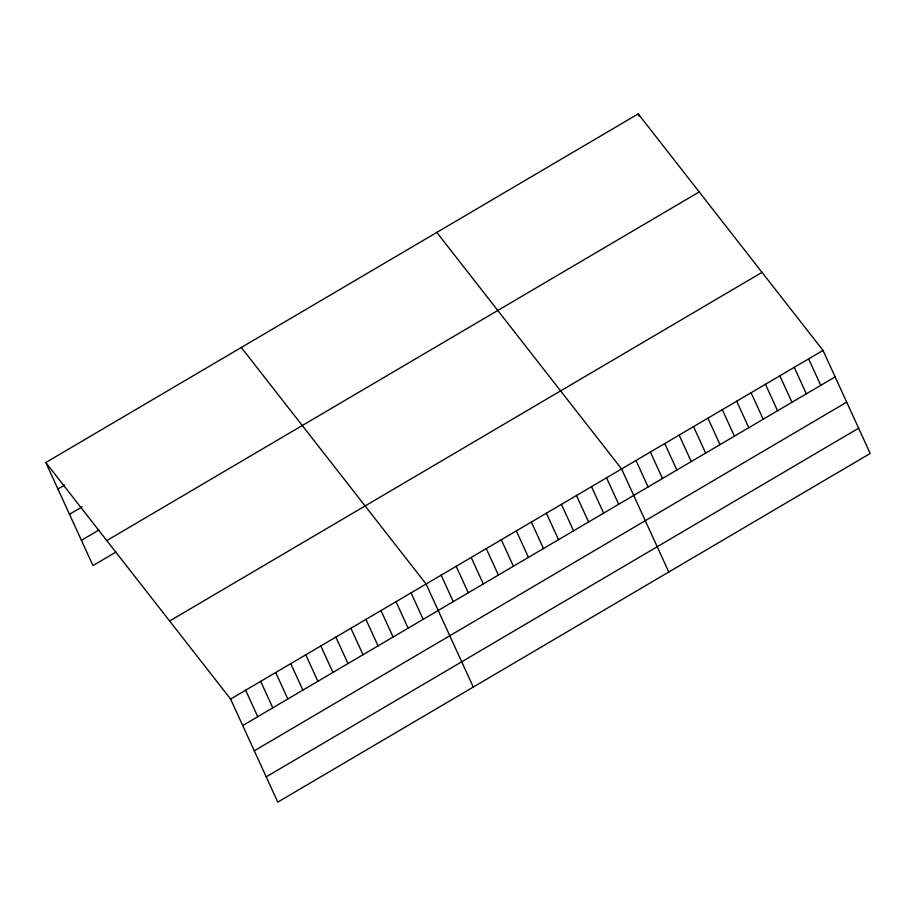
<?xml version="1.0" encoding="UTF-8"?>
<svg xmlns="http://www.w3.org/2000/svg" width="916" height="916" viewBox="0 0 916 916"><rect width="100%" height="100%" fill="white"/><g stroke="black" fill="none" stroke-linecap="round" stroke-linejoin="round"><path stroke-width="1.37" d="M45.8 462.523L638.223 113.882L823.015 350.416L870.2 453.477L277.777 802.118L230.592 699.057L45.8 462.523L92.985 565.584L116.126 551.97M57.926 488.995L64.864 484.919M69.49 514.277L82.222 506.788M81.409 540.314L98.768 530.101M106.783 540.577L699.206 191.936M169.609 621.002L762.032 272.35M230.592 699.057L823.015 350.416M242.717 725.529L835.14 376.888M254.282 750.811L846.705 402.158M266.212 776.848L858.624 428.207M436.795 232.412L621.586 468.946L668.783 572.019M241.297 347.473L426.089 584.007L473.274 687.069M808.622 358.877L820.747 385.35M794.241 367.35L806.355 393.823M779.848 375.812L791.974 402.284M765.467 384.285L777.581 410.757M638.223 113.882L639.368 116.401M751.074 392.746L763.2 419.219M736.693 401.219L748.807 427.692M722.3 409.681L734.426 436.153M707.919 418.154L720.033 444.626M693.527 426.616L705.652 453.088M679.145 435.089L691.259 461.561M664.753 443.55L676.878 470.022M650.36 452.012L662.486 478.495M635.979 460.485L648.104 486.957M606.552 477.797L618.678 504.281M591.518 486.648L603.633 513.132M576.473 495.499L588.599 521.983M561.439 504.35L573.553 530.833M546.394 513.2L558.52 539.673M531.36 522.051L543.486 548.524M516.326 530.902L528.44 557.375M501.281 539.753L513.407 566.225M486.247 548.604L498.373 575.076M471.202 557.455L483.327 583.927M456.168 566.306L468.294 592.778M441.134 575.156L453.248 601.629M411.055 592.858L423.181 619.331M396.021 601.709L408.135 628.181M380.976 610.56L393.101 637.032M365.942 619.411L378.056 645.883M350.897 628.262L363.022 654.734M335.863 637.112L347.988 663.585M320.829 645.952L332.943 672.436M305.784 654.803L317.909 681.286M290.75 663.653L302.864 690.137M275.705 672.504L287.83 698.988M260.671 681.355L272.796 707.839M245.637 690.206L257.751 716.69"/></g></svg>
